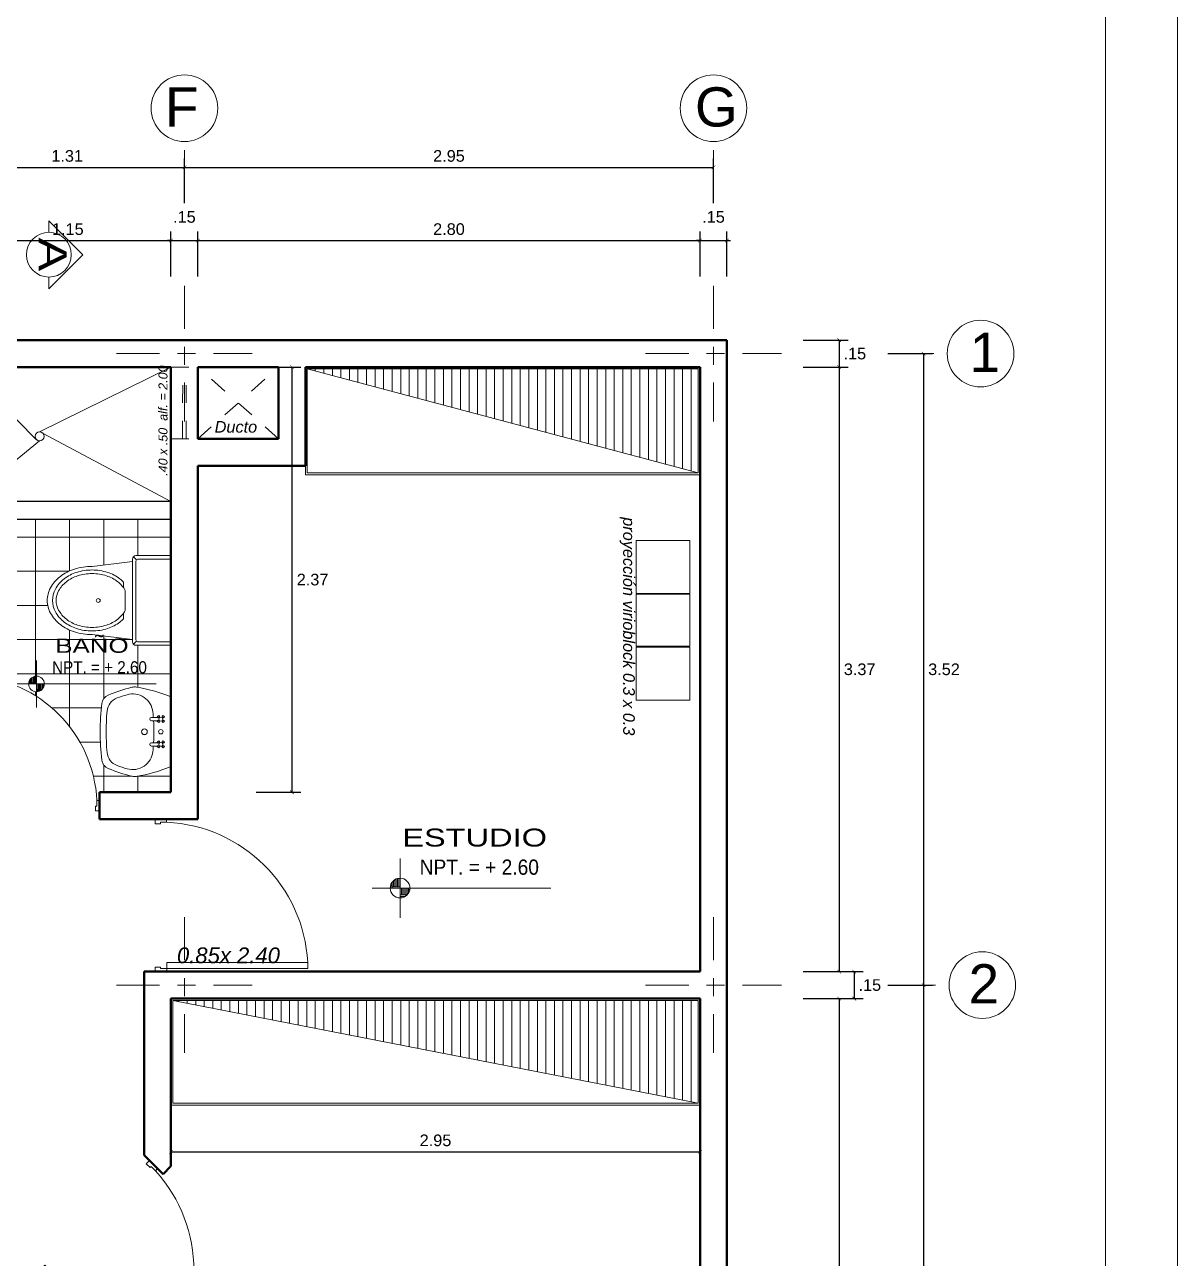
# Model space of a CAD drawing. Header units: millimetres. Extents: x 2033 to 2295, y 1536 to 1691.
# Drawn here: x 2266.44 to 2272.87, y 1578.45 to 1585.33 of the extents above; entities that cross this region are included whole.
import ezdxf

# ---------------------------------------------------------------- set-up
doc = ezdxf.new("R2010")
doc.units = ezdxf.units.MM
for name, pattern in [('ACAD_ISO02W100', [15, 12, -3]), ('ACAD_ISO10W100', [18, 12, -3, 0, -3]), ('HIDDEN2', [4.7625, 3.175, -1.5875])]:
    doc.linetypes.add(name, pattern=pattern)
doc.layers.get('Defpoints').update_dxf_attribs({"color": 164})
for name, color, linetype, lineweight in [('cotas', 251, 'Continuous', 15), ('cut wood', 26, 'Continuous', 20), ('Ejes', 65, 'ACAD_ISO10W100', 15), ('MUEBLES-PUERTAS', 21, 'Continuous', 9), ('muroalto', 12, 'Continuous', 50), ('MUROS BAJOS', 80, 'Continuous', 25), ('PROYECCIONES', 127, 'HIDDEN2', 5), ('PYV', 30, 'Continuous', 13), ('SANITARIO', 161, 'Continuous', 5), ('TEXTOS', 7, 'Continuous', 5), ('texturasde piso', 252, 'Continuous', 0), ('UNO', 254, 'Continuous', 9)]:
    doc.layers.add(name, color=color, linetype=linetype, lineweight=lineweight)
doc.styles.add('ARDELG', font='arial.ttf', dxfattribs={"width": 0.9, "height": 0.1})
doc.styles.add('ARIAL', font='arial.ttf', dxfattribs={"width": 1.3, "height": 0.1})
doc.styles.add('Micky-Arial', font='arial.ttf', dxfattribs={"width": 1.5, "height": 0.125})
doc.styles.get("Standard").update_dxf_attribs({"font": 'arial.ttf'})
doc.dimstyles.new('Aritek', dxfattribs={"dimtxt": 0.065, "dimasz": 0.02, "dimexe": 0.05, "dimexo": 0.15, "dimgap": 0.03, "dimtad": 2, "dimtih": 1, "dimtoh": 1, "dimzin": 4, "dimdsep": 46, "dimtxsty": 'Standard', "dimblk": 'ARCHTICK', "dimcen": 0.1, "dimclrt": 7, "dimadec": 0, "dimazin": 0, "dimtfac": 1, "dimtmove": 2, "dimatfit": 1, "dimldrblk": 'DOTSMALL', "dimfxl": 0.2, "dimfxlon": 1, "dimarcsym": 0})
pattern_1 = [(90, (150.3652, -1.15689), (-0.047625, 1e-17), [])]

# ---------------------------------------------------------------- blocks, each defined once
blk = doc.blocks.new('P')
at = {"linetype": 'Continuous'}
for p, q in [((0.06, 1), (0.02, 1)), ((0.02, 0.075), (0.02, 1)), ((0.06, 1), (0.06, 0.075)), ((0, 0), (0, 0.075)), ((0, 0.075), (0.02, 0.075)), ((0.03, 0), (0, 0)), ((0.06, 0.075), (0.02, 0.075)), ((0.02, 0.075), (0.02, 0.035)), ((0.02, 0.035), (0.03, 0.035)), ((0.03, 0.035), (0.03, 0)), ((0.97, 0.035), (0.97, 0)), ((0.98, 0.035), (0.97, 0.035)), ((0.97, 0), (1, 0)), ((0.98, 0.075), (0.98, 0.035)), ((1, 0.075), (0.98, 0.075)), ((1, 0), (1, 0.075))]:
    blk.add_line(p, q, dxfattribs=at)
blk.add_arc((0.0086, 0.0289), 0.9725, 2.71991, 86.96955, dxfattribs=at)
blk = doc.blocks.new('waterdwe')
at = {"layer": 'SANITARIO'}
for p, q in [((2478.0137, 1647.2625), (2478.0137, 1647.7625)), ((2478.0137, 1647.7625), (2478.2087, 1647.7625)), ((2478.0137, 1647.7425), (2478.1987, 1647.7425)), ((2478.2228, 1647.7566), (2478.2057, 1647.7396)), ((2478.2087, 1647.7325), (2478.2087, 1647.2925)), ((2478.2287, 1647.7425), (2478.2287, 1647.2825)), ((2478.2287, 1647.7306), (2478.4537, 1647.7025)), ((2478.2787, 1647.6153), (2478.2787, 1647.5843)), ((2478.2687, 1647.5687), (2478.2687, 1647.4563)), ((2478.2787, 1647.4407), (2478.2787, 1647.4097)), ((2478.2287, 1647.2944), (2478.4537, 1647.3225)), ((2478.1987, 1647.2825), (2478.0137, 1647.2825)), ((2478.2087, 1647.2625), (2478.0137, 1647.2625)), ((2478.2228, 1647.2684), (2478.2057, 1647.2854))]:
    blk.add_line(p, q, dxfattribs=at)
blk.add_circle((2478.4192, 1647.5125), 0.0107, dxfattribs=at)
for centre, radius, start, end in [((2478.1987, 1647.7325), 0.01, 360, 90), ((2478.2087, 1647.7425), 0.02, 360, 90), ((2478.4358, 1647.4545), 0.2252, 107.74852, 127.69424), ((2478.4537, 1647.3987), 0.2838, 90, 107.74852), ((2478.4537, 1647.3987), 0.2638, 90, 107.74852), ((2478.4537, 1647.3746), 0.3279, 72.52588, 90), ((2478.4537, 1647.3987), 0.2838, 72.25148, 90), ((2478.4537, 1647.3987), 0.2638, 72.25148, 90), ((2478.4715, 1647.4545), 0.2252, 52.30576, 72.25148), ((2478.475, 1647.4423), 0.257, 52.76517, 72.52588), ((2478.4084, 1647.49), 0.1604, 127.69424, 150.59746), ((2478.4084, 1647.49), 0.1804, 127.69424, 135.98708), ((2478.4358, 1647.4545), 0.2052, 107.74852, 127.69424), ((2478.4715, 1647.4545), 0.2052, 52.30576, 72.25148), ((2478.4989, 1647.49), 0.1604, 28.19314, 52.30576), ((2478.4989, 1647.49), 0.1804, 28.19314, 52.30576), ((2478.5076, 1647.4852), 0.203, 28.59117, 52.76517), ((2478.5577, 1647.5125), 0.146, 360, 28.59117), ((2478.541, 1647.5125), 0.1127, 360, 28.19314), ((2478.541, 1647.5125), 0.1327, 360, 28.19314), ((2478.4084, 1647.535), 0.1604, 209.40254, 232.30576), ((2478.4989, 1647.535), 0.1604, 307.69424, 331.80686), ((2478.4989, 1647.535), 0.1804, 307.69424, 331.80686), ((2478.541, 1647.5125), 0.1127, 331.80686, 360), ((2478.541, 1647.5125), 0.1327, 331.80686, 360), ((2478.5577, 1647.5125), 0.146, 331.40883, 360), ((2478.4084, 1647.535), 0.1804, 224.01292, 232.30576), ((2478.4358, 1647.5705), 0.2252, 232.30576, 252.25148), ((2478.4358, 1647.5705), 0.2052, 232.30576, 252.25148), ((2478.4715, 1647.5705), 0.2052, 287.74852, 307.69424), ((2478.4715, 1647.5705), 0.2252, 287.74852, 307.69424), ((2478.475, 1647.5827), 0.257, 287.47412, 307.23483), ((2478.5076, 1647.5398), 0.203, 307.23483, 331.40883), ((2478.4537, 1647.6263), 0.2838, 252.25148, 270), ((2478.4537, 1647.6263), 0.2638, 252.25148, 270), ((2478.4537, 1647.6263), 0.2638, 270, 287.74852), ((2478.4537, 1647.6263), 0.2838, 270, 287.74852), ((2478.4537, 1647.6504), 0.3279, 270, 287.47412), ((2478.1987, 1647.2925), 0.01, 270, 360), ((2478.2087, 1647.2825), 0.02, 270, 360)]:
    blk.add_arc(centre, radius, start, end, dxfattribs=at)
blk = doc.blocks.new('A$C493C44AB')
at = {"layer": 'SANITARIO'}
for p, q in [((0.17, 0.3198), (0.17, 0.2963)), ((0.1888, 0.2976), (0.1888, 0.3198)), ((0.3111, 0.3198), (0.3111, 0.2976)), ((0.3299, 0.2963), (0.3299, 0.3198))]:
    blk.add_line(p, q, dxfattribs=at)
for points in [[(0.4082, 0.0095, 0.268711), (0.4543, 0.0446, 0.03809), (0.4982, 0.177, 0.103744), (0.4991, 0.2022, 0.053168), (0.4461, 0.3892, 0.306147), (0.4382, 0.3945), (0.0617, 0.3945, 0.306147), (0.0539, 0.3892, 0.053168), (0.0008, 0.2022, 0.103744), (0.0018, 0.177, 0.03809), (0.0456, 0.0446, 0.268711), (0.0918, 0.0095, 0.062558)], [(0.174, 0.329), (0.1695, 0.3245, 0.056579), (0.1728, 0.3226), (0.1685, 0.3183, -0.141407), (0.1596, 0.3272), (0.1639, 0.3315, 0.056579), (0.1658, 0.3282), (0.1703, 0.3327, -0.274973), (0.1703, 0.3435), (0.1658, 0.348, 0.056579), (0.1639, 0.3447), (0.1596, 0.349, -0.141407), (0.1685, 0.3579), (0.1728, 0.3536, 0.056579), (0.1695, 0.3517), (0.174, 0.3472, -0.274973), (0.1848, 0.3472), (0.1894, 0.3517, 0.056579), (0.1861, 0.3536), (0.1904, 0.3579, -0.141407), (0.1992, 0.349), (0.1949, 0.3447, 0.056579), (0.193, 0.348), (0.1885, 0.3435, -0.274973), (0.1885, 0.3327), (0.193, 0.3282, 0.056579), (0.1949, 0.3315), (0.1992, 0.3272, -0.141407), (0.1904, 0.3183), (0.1861, 0.3226, 0.056579), (0.1894, 0.3245), (0.1848, 0.329, -0.274973)], [(0.3296, 0.3435), (0.3341, 0.348, -0.056579), (0.336, 0.3447), (0.3403, 0.349, 0.141407), (0.3314, 0.3579), (0.3271, 0.3536, -0.056579), (0.3304, 0.3517), (0.3259, 0.3472, 0.274973), (0.3151, 0.3472), (0.3106, 0.3517, -0.056579), (0.3139, 0.3536), (0.3096, 0.3579, 0.141407), (0.3007, 0.349), (0.305, 0.3447, -0.056579), (0.3069, 0.348), (0.3114, 0.3435, 0.274973), (0.3114, 0.3327), (0.3069, 0.3282, -0.056579), (0.305, 0.3315), (0.3007, 0.3272, 0.141407), (0.3096, 0.3183), (0.3139, 0.3226, -0.056579), (0.3106, 0.3245), (0.3151, 0.329, 0.274973), (0.3259, 0.329), (0.3304, 0.3245, -0.056579), (0.3271, 0.3226), (0.3314, 0.3183, 0.141407), (0.3403, 0.3272), (0.336, 0.3315, -0.056579), (0.3341, 0.3282), (0.3296, 0.3327, 0.274973)], [(0.3599, 0.2936, 0.007112), (0.3299, 0.2963), (0.3299, 0.2858, -1), (0.3111, 0.2858), (0.3111, 0.2976, 0.028913), (0.1888, 0.2976), (0.1888, 0.2858, -1), (0.17, 0.2858), (0.17, 0.2963, 0.007112), (0.1401, 0.2936, 0.468237), (0.0435, 0.1497, 0.016513), (0.0617, 0.0942, 0.289254), (0.1345, 0.0382, 0.0468), (0.3654, 0.0382, 0.289254), (0.4382, 0.0942, 0.016513), (0.4564, 0.1497, 0.468237)], [(0.2337, 0.2464, -1), (0.2662, 0.2464, -1)]]:
    blk.add_lwpolyline(points, format="xyb", close=True, dxfattribs=at)
blk.add_lwpolyline([(0.3111, 0.3333), (0.3111, 0.3324, 1)], format="xyb", dxfattribs=at)
for centre, radius in [((0.25, 0.3381), 0.0123), ((0.25, 0.2464), 0.0162)]:
    blk.add_circle(centre, radius, dxfattribs=at)
blk = doc.blocks.new('_ArchTick')
at = {"color": 0, "linetype": 'ByBlock', "const_width": 0.15}
blk.add_lwpolyline([(-0.5, -0.5), (0.5, 0.5)], dxfattribs=at)
blk = doc.blocks.new('*D431')
at = {"layer": 'cotas', "color": 0, "linetype": 'Continuous', "lineweight": -2, "transparency": 16777216}
for p, q in [((2266.104, 1583.9228), (2266.104, 1584.1728)), ((2266.104, 1584.1228), (2267.254, 1584.1228)), ((2267.254, 1583.9228), (2267.254, 1584.1728))]:
    blk.add_line(p, q, dxfattribs=at)
at = {"layer": 'Defpoints', "color": 0, "linetype": 'Continuous', "transparency": 16777216}
for p in [(2267.254, 1584.1228), (2266.104, 1583.4174), (2267.254, 1583.4174)]:
    blk.add_point(p, dxfattribs=at)
at = {"layer": 'cotas', "color": 0, "linetype": 'Continuous', "lineweight": -2, "transparency": 16777216, "xscale": 0.02, "yscale": 0.02, "zscale": 0.02, "rotation": 180}
blk.add_blockref('_ArchTick', (2266.104, 1584.1228), dxfattribs=at)
at = {"layer": 'cotas', "color": 0, "linetype": 'Continuous', "lineweight": -2, "transparency": 16777216, "xscale": 0.02, "yscale": 0.02, "zscale": 0.02}
blk.add_blockref('_ArchTick', (2267.254, 1584.1228), dxfattribs=at)
at = {"layer": 'cotas', "color": 7, "linetype": 'Continuous', "transparency": 16777216, "insert": (2266.679, 1584.186), "char_height": 0.065, "attachment_point": 5}
blk.add_mtext('1.15', dxfattribs=at)
blk = doc.blocks.new('_DotSmall')
at = {"color": 0, "linetype": 'ByBlock', "const_width": 0.5}
blk.add_lwpolyline([(-0.0625, 0, 1), (0.0625, 0, 1)], format="xyb", close=True, dxfattribs=at)
blk = doc.blocks.new('*D432')
at = {"layer": 'cotas', "color": 0, "linetype": 'Continuous', "lineweight": -2, "transparency": 16777216}
for p, q in [((2267.254, 1584.1228), (2267.234, 1584.1228)), ((2267.254, 1583.9228), (2267.254, 1584.1728)), ((2267.254, 1584.1228), (2267.404, 1584.1228)), ((2267.404, 1583.9228), (2267.404, 1584.1728)), ((2267.404, 1584.1228), (2267.424, 1584.1228))]:
    blk.add_line(p, q, dxfattribs=at)
at = {"layer": 'Defpoints', "color": 0, "linetype": 'Continuous', "transparency": 16777216}
for p in [(2267.404, 1584.1228), (2267.254, 1583.4174), (2267.404, 1583.4174)]:
    blk.add_point(p, dxfattribs=at)
at = {"layer": 'cotas', "color": 0, "linetype": 'Continuous', "lineweight": -2, "transparency": 16777216, "xscale": 0.02, "yscale": 0.02, "zscale": 0.02}
blk.add_blockref('_ArchTick', (2267.254, 1584.1228), dxfattribs=at)
at = {"layer": 'cotas', "color": 0, "linetype": 'Continuous', "lineweight": -2, "transparency": 16777216, "xscale": 0.02, "yscale": 0.02, "zscale": 0.02, "rotation": 180}
blk.add_blockref('_ArchTick', (2267.404, 1584.1228), dxfattribs=at)
at = {"layer": 'cotas', "color": 7, "linetype": 'Continuous', "transparency": 16777216, "insert": (2267.329, 1584.2542), "char_height": 0.065, "attachment_point": 5}
blk.add_mtext('.15', dxfattribs=at)
blk = doc.blocks.new('*D433')
at = {"layer": 'cotas', "color": 0, "linetype": 'Continuous', "lineweight": -2, "transparency": 16777216}
for p, q in [((2267.404, 1583.9228), (2267.404, 1584.1728)), ((2267.404, 1584.1228), (2270.204, 1584.1228)), ((2270.204, 1583.9228), (2270.204, 1584.1728))]:
    blk.add_line(p, q, dxfattribs=at)
at = {"layer": 'Defpoints', "color": 0, "linetype": 'Continuous', "transparency": 16777216}
for p in [(2270.204, 1584.1228), (2267.404, 1583.4174), (2270.204, 1583.4174)]:
    blk.add_point(p, dxfattribs=at)
at = {"layer": 'cotas', "color": 0, "linetype": 'Continuous', "lineweight": -2, "transparency": 16777216, "xscale": 0.02, "yscale": 0.02, "zscale": 0.02, "rotation": 180}
blk.add_blockref('_ArchTick', (2267.404, 1584.1228), dxfattribs=at)
at = {"layer": 'cotas', "color": 0, "linetype": 'Continuous', "lineweight": -2, "transparency": 16777216, "xscale": 0.02, "yscale": 0.02, "zscale": 0.02}
blk.add_blockref('_ArchTick', (2270.204, 1584.1228), dxfattribs=at)
at = {"layer": 'cotas', "color": 7, "linetype": 'Continuous', "transparency": 16777216, "insert": (2268.804, 1584.186), "char_height": 0.065, "attachment_point": 5}
blk.add_mtext('2.80', dxfattribs=at)
blk = doc.blocks.new('*D434')
at = {"layer": 'cotas', "color": 0, "linetype": 'Continuous', "lineweight": -2, "transparency": 16777216}
for p, q in [((2270.204, 1584.1228), (2270.184, 1584.1228)), ((2270.204, 1583.9228), (2270.204, 1584.1728)), ((2270.204, 1584.1228), (2270.354, 1584.1228)), ((2270.354, 1583.9228), (2270.354, 1584.1728)), ((2270.354, 1584.1228), (2270.374, 1584.1228))]:
    blk.add_line(p, q, dxfattribs=at)
at = {"layer": 'Defpoints', "color": 0, "linetype": 'Continuous', "transparency": 16777216}
for p in [(2270.354, 1584.1228), (2270.354, 1583.5674), (2270.204, 1583.4174)]:
    blk.add_point(p, dxfattribs=at)
at = {"layer": 'cotas', "color": 0, "linetype": 'Continuous', "lineweight": -2, "transparency": 16777216, "xscale": 0.02, "yscale": 0.02, "zscale": 0.02}
blk.add_blockref('_ArchTick', (2270.204, 1584.1228), dxfattribs=at)
at = {"layer": 'cotas', "color": 0, "linetype": 'Continuous', "lineweight": -2, "transparency": 16777216, "xscale": 0.02, "yscale": 0.02, "zscale": 0.02, "rotation": 180}
blk.add_blockref('_ArchTick', (2270.354, 1584.1228), dxfattribs=at)
at = {"layer": 'cotas', "color": 7, "linetype": 'Continuous', "transparency": 16777216, "insert": (2270.279, 1584.2542), "char_height": 0.065, "attachment_point": 5}
blk.add_mtext('.15', dxfattribs=at)
blk = doc.blocks.new('*D435')
at = {"layer": 'cotas', "color": 0, "linetype": 'Continuous', "lineweight": -2, "transparency": 16777216}
for p, q in [((2270.7796, 1583.5674), (2271.0296, 1583.5674)), ((2270.9796, 1583.5674), (2270.9796, 1583.4174)), ((2270.7796, 1583.4174), (2271.0296, 1583.4174))]:
    blk.add_line(p, q, dxfattribs=at)
at = {"layer": 'Defpoints', "color": 0, "linetype": 'Continuous', "transparency": 16777216}
for p in [(2270.2702, 1583.5674), (2270.1202, 1583.4174), (2270.9796, 1583.4174)]:
    blk.add_point(p, dxfattribs=at)
at = {"layer": 'cotas', "color": 0, "linetype": 'Continuous', "lineweight": -2, "transparency": 16777216, "xscale": 0.02, "yscale": 0.02, "zscale": 0.02}
for p, rotation in [((2270.9796, 1583.5674), 90), ((2270.9796, 1583.4174), 270)]:
    blk.add_blockref('_ArchTick', p, dxfattribs=dict(at, rotation=rotation))
at = {"layer": 'cotas', "color": 7, "linetype": 'Continuous', "transparency": 16777216, "insert": (2271.0668, 1583.4924), "char_height": 0.065, "attachment_point": 5}
blk.add_mtext('.15', dxfattribs=at)
blk = doc.blocks.new('*D436')
at = {"layer": 'cotas', "color": 0, "linetype": 'Continuous', "lineweight": -2, "transparency": 16777216}
for p, q in [((2270.7796, 1583.4174), (2271.0296, 1583.4174)), ((2270.9796, 1583.4174), (2270.9796, 1580.0474)), ((2270.7796, 1580.0474), (2271.0296, 1580.0474))]:
    blk.add_line(p, q, dxfattribs=at)
at = {"layer": 'Defpoints', "color": 0, "linetype": 'Continuous', "transparency": 16777216}
for p in [(2270.1202, 1583.4174), (2270.1202, 1580.0474), (2270.9796, 1580.0474)]:
    blk.add_point(p, dxfattribs=at)
at = {"layer": 'cotas', "color": 0, "linetype": 'Continuous', "lineweight": -2, "transparency": 16777216, "xscale": 0.02, "yscale": 0.02, "zscale": 0.02}
for p, rotation in [((2270.9796, 1583.4174), 90), ((2270.9796, 1580.0474), 270)]:
    blk.add_blockref('_ArchTick', p, dxfattribs=dict(at, rotation=rotation))
at = {"layer": 'cotas', "color": 7, "linetype": 'Continuous', "transparency": 16777216, "insert": (2271.094, 1581.7324), "char_height": 0.065, "attachment_point": 5}
blk.add_mtext('3.37', dxfattribs=at)
blk = doc.blocks.new('*D437')
at = {"layer": 'cotas', "color": 0, "linetype": 'Continuous', "lineweight": -2, "transparency": 16777216}
for p, q in [((2270.8634, 1580.0474), (2271.1134, 1580.0474)), ((2271.0634, 1580.0474), (2271.0634, 1579.8974)), ((2270.8634, 1579.8974), (2271.1134, 1579.8974))]:
    blk.add_line(p, q, dxfattribs=at)
at = {"layer": 'Defpoints', "color": 0, "linetype": 'Continuous', "transparency": 16777216}
for p in [(2270.204, 1580.0474), (2270.204, 1579.8974), (2271.0634, 1579.8974)]:
    blk.add_point(p, dxfattribs=at)
at = {"layer": 'cotas', "color": 0, "linetype": 'Continuous', "lineweight": -2, "transparency": 16777216, "xscale": 0.02, "yscale": 0.02, "zscale": 0.02}
for p, rotation in [((2271.0634, 1580.0474), 90), ((2271.0634, 1579.8974), 270)]:
    blk.add_blockref('_ArchTick', p, dxfattribs=dict(at, rotation=rotation))
at = {"layer": 'cotas', "color": 7, "linetype": 'Continuous', "transparency": 16777216, "insert": (2271.1505, 1579.9724), "char_height": 0.065, "attachment_point": 5}
blk.add_mtext('.15', dxfattribs=at)
blk = doc.blocks.new('*D438')
at = {"layer": 'cotas', "color": 0, "linetype": 'Continuous', "lineweight": -2, "transparency": 16777216}
for p, q in [((2270.7796, 1579.8974), (2271.0296, 1579.8974)), ((2270.9796, 1579.8974), (2270.9796, 1576.3674)), ((2270.7796, 1576.3674), (2271.0296, 1576.3674))]:
    blk.add_line(p, q, dxfattribs=at)
at = {"layer": 'Defpoints', "color": 0, "linetype": 'Continuous', "transparency": 16777216}
for p in [(2270.1202, 1579.8974), (2270.1202, 1576.3674), (2270.9796, 1576.3674)]:
    blk.add_point(p, dxfattribs=at)
at = {"layer": 'cotas', "color": 0, "linetype": 'Continuous', "lineweight": -2, "transparency": 16777216, "xscale": 0.02, "yscale": 0.02, "zscale": 0.02}
for p, rotation in [((2270.9796, 1579.8974), 90), ((2270.9796, 1576.3674), 270)]:
    blk.add_blockref('_ArchTick', p, dxfattribs=dict(at, rotation=rotation))
at = {"layer": 'cotas', "color": 7, "linetype": 'Continuous', "transparency": 16777216, "insert": (2271.094, 1578.1324), "char_height": 0.065, "attachment_point": 5}
blk.add_mtext('3.53', dxfattribs=at)
blk = doc.blocks.new('*D456')
at = {"layer": 'cotas', "color": 0, "linetype": 'Continuous', "lineweight": -2, "transparency": 16777216}
for p, q in [((2267.254, 1579.0434), (2267.254, 1579.0934)), ((2270.204, 1579.1537), (2270.204, 1578.9934)), ((2267.254, 1579.0434), (2270.204, 1579.0434))]:
    blk.add_line(p, q, dxfattribs=at)
at = {"layer": 'Defpoints', "color": 0, "linetype": 'Continuous', "transparency": 16777216}
for p in [(2270.204, 1579.3037), (2270.204, 1579.0434), (2267.254, 1578.9628)]:
    blk.add_point(p, dxfattribs=at)
at = {"layer": 'cotas', "color": 0, "linetype": 'Continuous', "lineweight": -2, "transparency": 16777216, "xscale": 0.02, "yscale": 0.02, "zscale": 0.02, "rotation": 180}
blk.add_blockref('_ArchTick', (2267.254, 1579.0434), dxfattribs=at)
at = {"layer": 'cotas', "color": 0, "linetype": 'Continuous', "lineweight": -2, "transparency": 16777216, "xscale": 0.02, "yscale": 0.02, "zscale": 0.02}
blk.add_blockref('_ArchTick', (2270.204, 1579.0434), dxfattribs=at)
at = {"layer": 'cotas', "color": 7, "linetype": 'Continuous', "transparency": 16777216, "insert": (2268.729, 1579.1066), "char_height": 0.065, "attachment_point": 5}
blk.add_mtext('2.95', dxfattribs=at)
blk = doc.blocks.new('*D459')
at = {"layer": 'cotas', "color": 0, "linetype": 'Continuous', "lineweight": -2, "transparency": 16777216}
for p, q in [((2267.7286, 1583.4174), (2267.9786, 1583.4174)), ((2267.9286, 1583.4174), (2267.9286, 1581.0474)), ((2267.7286, 1581.0474), (2267.9786, 1581.0474))]:
    blk.add_line(p, q, dxfattribs=at)
at = {"layer": 'Defpoints', "color": 0, "linetype": 'Continuous', "transparency": 16777216}
for p in [(2267.404, 1583.4174), (2267.254, 1581.0474), (2267.9286, 1581.0474)]:
    blk.add_point(p, dxfattribs=at)
at = {"layer": 'cotas', "color": 0, "linetype": 'Continuous', "lineweight": -2, "transparency": 16777216, "xscale": 0.02, "yscale": 0.02, "zscale": 0.02}
for p, rotation in [((2267.9286, 1583.4174), 90), ((2267.9286, 1581.0474), 270)]:
    blk.add_blockref('_ArchTick', p, dxfattribs=dict(at, rotation=rotation))
at = {"layer": 'cotas', "color": 7, "linetype": 'Continuous', "transparency": 16777216, "insert": (2268.0436, 1582.2324), "char_height": 0.065, "attachment_point": 5}
blk.add_mtext('2.37', dxfattribs=at)
blk = doc.blocks.new('*D468')
at = {"layer": 'cotas', "color": 0, "linetype": 'Continuous', "lineweight": -2, "transparency": 16777216}
for p, q in [((2266.0213, 1584.3308), (2266.0213, 1584.5808)), ((2266.0213, 1584.5308), (2267.329, 1584.5308)), ((2267.329, 1584.3308), (2267.329, 1584.5808))]:
    blk.add_line(p, q, dxfattribs=at)
at = {"layer": 'Defpoints', "color": 0, "linetype": 'Continuous', "transparency": 16777216}
for p in [(2267.329, 1584.5308), (2266.0213, 1583.8707), (2267.329, 1583.8707)]:
    blk.add_point(p, dxfattribs=at)
at = {"layer": 'cotas', "color": 0, "linetype": 'Continuous', "lineweight": -2, "transparency": 16777216, "xscale": 0.02, "yscale": 0.02, "zscale": 0.02, "rotation": 180}
blk.add_blockref('_ArchTick', (2266.0213, 1584.5308), dxfattribs=at)
at = {"layer": 'cotas', "color": 0, "linetype": 'Continuous', "lineweight": -2, "transparency": 16777216, "xscale": 0.02, "yscale": 0.02, "zscale": 0.02}
blk.add_blockref('_ArchTick', (2267.329, 1584.5308), dxfattribs=at)
at = {"layer": 'cotas', "color": 7, "linetype": 'Continuous', "transparency": 16777216, "insert": (2266.6752, 1584.594), "char_height": 0.065, "attachment_point": 5}
blk.add_mtext('1.31', dxfattribs=at)
blk = doc.blocks.new('*D469')
at = {"layer": 'cotas', "color": 0, "linetype": 'Continuous', "lineweight": -2, "transparency": 16777216}
for p, q in [((2267.329, 1584.3308), (2267.329, 1584.5808)), ((2267.329, 1584.5308), (2270.279, 1584.5308)), ((2270.279, 1584.3308), (2270.279, 1584.5808))]:
    blk.add_line(p, q, dxfattribs=at)
at = {"layer": 'Defpoints', "color": 0, "linetype": 'Continuous', "transparency": 16777216}
for p in [(2270.279, 1584.5308), (2267.329, 1583.8707), (2270.279, 1583.8707)]:
    blk.add_point(p, dxfattribs=at)
at = {"layer": 'cotas', "color": 0, "linetype": 'Continuous', "lineweight": -2, "transparency": 16777216, "xscale": 0.02, "yscale": 0.02, "zscale": 0.02, "rotation": 180}
blk.add_blockref('_ArchTick', (2267.329, 1584.5308), dxfattribs=at)
at = {"layer": 'cotas', "color": 0, "linetype": 'Continuous', "lineweight": -2, "transparency": 16777216, "xscale": 0.02, "yscale": 0.02, "zscale": 0.02}
blk.add_blockref('_ArchTick', (2270.279, 1584.5308), dxfattribs=at)
at = {"layer": 'cotas', "color": 7, "linetype": 'Continuous', "transparency": 16777216, "insert": (2268.804, 1584.594), "char_height": 0.065, "attachment_point": 5}
blk.add_mtext('2.95', dxfattribs=at)
blk = doc.blocks.new('*D470')
at = {"layer": 'cotas', "color": 0, "linetype": 'Continuous', "lineweight": -2, "transparency": 16777216}
for p, q in [((2271.2501, 1583.4924), (2271.5001, 1583.4924)), ((2271.4501, 1583.4924), (2271.4501, 1579.9724)), ((2271.2501, 1579.9724), (2271.5001, 1579.9724))]:
    blk.add_line(p, q, dxfattribs=at)
at = {"layer": 'Defpoints', "color": 0, "linetype": 'Continuous', "transparency": 16777216}
for p in [(2270.6573, 1583.4924), (2270.6573, 1579.9724), (2271.4501, 1579.9724)]:
    blk.add_point(p, dxfattribs=at)
at = {"layer": 'cotas', "color": 0, "linetype": 'Continuous', "lineweight": -2, "transparency": 16777216, "xscale": 0.02, "yscale": 0.02, "zscale": 0.02}
for p, rotation in [((2271.4501, 1583.4924), 90), ((2271.4501, 1579.9724), 270)]:
    blk.add_blockref('_ArchTick', p, dxfattribs=dict(at, rotation=rotation))
at = {"layer": 'cotas', "color": 7, "linetype": 'Continuous', "transparency": 16777216, "insert": (2271.5642, 1581.7324), "char_height": 0.065, "attachment_point": 5}
blk.add_mtext('3.52', dxfattribs=at)
blk = doc.blocks.new('*D471')
at = {"layer": 'cotas', "color": 0, "linetype": 'Continuous', "lineweight": -2, "transparency": 16777216}
for p, q in [((2271.2501, 1579.9724), (2271.5001, 1579.9724)), ((2271.4501, 1579.9724), (2271.4501, 1576.2924)), ((2271.2501, 1576.2924), (2271.5001, 1576.2924))]:
    blk.add_line(p, q, dxfattribs=at)
at = {"layer": 'Defpoints', "color": 0, "linetype": 'Continuous', "transparency": 16777216}
for p in [(2270.6573, 1579.9724), (2270.6573, 1576.2924), (2271.4501, 1576.2924)]:
    blk.add_point(p, dxfattribs=at)
at = {"layer": 'cotas', "color": 0, "linetype": 'Continuous', "lineweight": -2, "transparency": 16777216, "xscale": 0.02, "yscale": 0.02, "zscale": 0.02}
for p, rotation in [((2271.4501, 1579.9724), 90), ((2271.4501, 1576.2924), 270)]:
    blk.add_blockref('_ArchTick', p, dxfattribs=dict(at, rotation=rotation))
at = {"layer": 'cotas', "color": 7, "linetype": 'Continuous', "transparency": 16777216, "insert": (2271.5646, 1578.1324), "char_height": 0.065, "attachment_point": 5}
blk.add_mtext('3.68', dxfattribs=at)
blk = doc.blocks.new('Corte')
at = {"layer": 'TEXTOS', "color": 14, "ltscale": 0.0035}
for p, q in [((0.1476, 0.1688), (0.3377, -0.0212)), ((0.1476, 0.1038), (0.1476, 0.1688)), ((0.337, -0.0206), (0.1476, -0.21)), ((0.1476, -0.21), (0.1476, -0.1462))]:
    blk.add_line(p, q, dxfattribs=at)
blk.add_circle((0.1476, -0.0212), 0.125, dxfattribs=at)

msp = doc.modelspace()

# ---------------------------------------------------------------- hatches: boundary and pattern name
at = {"layer": 'MUEBLES-PUERTAS', "linetype": 'Continuous'}
h = msp.add_hatch(dxfattribs=at)
h.set_pattern_fill('LINE', color=256, scale=0.015, angle=450)
h.set_pattern_definition(pattern_1)
h.paths.add_polyline_path([(2268.014, 1583.4074), (2270.194, 1582.8274), (2270.194, 1583.4074)])
h = msp.add_hatch(dxfattribs=at)
h.set_pattern_fill('LINE', color=256, scale=0.015, angle=450)
h.set_pattern_definition(pattern_1)
h.paths.add_polyline_path([(2267.264, 1579.8874), (2270.194, 1579.3137), (2270.194, 1579.8874)])
at = {"layer": 'texturasde piso', "linetype": 'ACAD_ISO02W100'}
h = msp.add_hatch(dxfattribs=at)
h.set_pattern_fill('NET', color=256, scale=0.06, angle=360)
h.set_pattern_definition([(360, (146.6139, -1.15689), (5e-17, 0.1905), []), (90, (146.6139, -1.15689), (-0.1905, 6e-17), [])])
h.paths.add_polyline_path([(2267.254, 1582.5674), (2266.104, 1582.5674), (2266.104, 1581.7274), (2266.104, 1581.0006), (2266.119, 1581.0006), (2266.119, 1581.6961), (2266.1491, 1581.6961, -0.129618), (2266.5041, 1581.5821), (2266.5041, 1581.6074, -0.414214), (2266.4604, 1581.6511, -1), (2266.5478, 1581.6511, -0.414214), (2266.5041, 1581.6074), (2266.5041, 1581.5821, -0.243349), (2266.8408, 1581.0006), (2266.8558, 1581.0006), (2266.8558, 1581.0474), (2267.254, 1581.0474), (2267.254, 1581.1963, -0.306147), (2267.2487, 1581.1884, -0.053168), (2267.0616, 1581.1354, -0.103744), (2267.0365, 1581.1363, -0.03809), (2266.9041, 1581.1802, -0.268711), (2266.869, 1581.2263, -0.062558), (2266.869, 1581.5427, -0.268711), (2266.9041, 1581.5889, -0.03809), (2267.0365, 1581.6327, -0.103744), (2267.0616, 1581.6336, -0.053168), (2267.2487, 1581.5806, -0.306147), (2267.254, 1581.5728), (2267.254, 1581.8664), (2267.059, 1581.8664, -0.414214), (2267.039, 1581.8864), (2267.039, 1581.8983), (2266.814, 1581.9264, -0.076393), (2266.7156, 1581.9415, -0.086437), (2266.6372, 1581.9821, -0.105872), (2266.5818, 1582.0465, -0.125404), (2266.564, 1582.1164, -0.125404), (2266.5818, 1582.1863, -0.105872), (2266.6372, 1582.2508, -0.086437), (2266.7156, 1582.2913, -0.076393), (2266.814, 1582.3064), (2267.039, 1582.3345), (2267.039, 1582.3464, -0.414214), (2267.059, 1582.3664), (2267.254, 1582.3664)])
h.paths.add_polyline_path([(2266.5677, 1581.673), (2267.1304, 1581.673), (2267.1304, 1581.8123), (2266.5677, 1581.8123)], flags=24)
h.paths.add_polyline_path([(2266.5785, 1581.7638), (2267.0274, 1581.7638), (2267.0274, 1581.9276), (2266.5785, 1581.9276)], flags=24)
at = {"layer": 'UNO', "ltscale": 0.005}
h = msp.add_hatch(dxfattribs=at)
h.set_pattern_fill('AR-PARQ1', color=21, scale=0.000119244, angle=360, style=0)
h.set_pattern_definition([(90, (2116.615684, 1406.652742), (-0.036345611, 0.036345611), [0.036345611, -0.036345611]), (90, (2116.62174, 1406.652742), (-0.036345611, 0.036345611), [0.036345611, -0.036345611]), (90, (2116.6278, 1406.652742), (-0.036345611, 0.036345611), [0.036345611, -0.036345611]), (90, (2116.633857, 1406.652742), (-0.036345611, 0.036345611), [0.036345611, -0.036345611]), (90, (2116.639915, 1406.652742), (-0.036345611, 0.036345611), [0.036345611, -0.036345611]), (90, (2116.645972, 1406.652742), (-0.036345611, 0.036345611), [0.036345611, -0.036345611]), (90, (2116.65203, 1406.652742), (-0.036345611, 0.036345611), [0.036345611, -0.036345611]), (360, (2116.615684, 1406.689087), (0.036345611, -0.036345611), [0.036345611, -0.036345611]), (360, (2116.615684, 1406.695145), (0.036345611, -0.036345611), [0.036345611, -0.036345611]), (360, (2116.615684, 1406.701203), (0.036345611, -0.036345611), [0.036345611, -0.036345611]), (360, (2116.615684, 1406.70726), (0.036345611, -0.036345611), [0.036345611, -0.036345611]), (360, (2116.615684, 1406.713318), (0.036345611, -0.036345611), [0.036345611, -0.036345611]), (360, (2116.615684, 1406.719375), (0.036345611, -0.036345611), [0.036345611, -0.036345611]), (360, (2116.615684, 1406.725433), (0.036345611, -0.036345611), [0.036345611, -0.036345611])])
h.paths.add_polyline_path([(2266.5041, 1581.6511), (2266.5041, 1581.6948, 0.414214), (2266.4604, 1581.6511)])
h.paths.add_polyline_path([(2266.5041, 1581.6511), (2266.5041, 1581.6074, 0.414214), (2266.5478, 1581.6511)])
h = msp.add_hatch(dxfattribs=at)
h.set_pattern_fill('AR-PARQ1', color=21, scale=0.00015, angle=360, style=0)
h.set_pattern_definition([(90, (2079.98294, 1360.37862), (-0.04572, 0.04572), [0.04572, -0.04572]), (90, (2079.99056, 1360.37862), (-0.04572, 0.04572), [0.04572, -0.04572]), (90, (2079.99818, 1360.37862), (-0.04572, 0.04572), [0.04572, -0.04572]), (90, (2080.0058, 1360.37862), (-0.04572, 0.04572), [0.04572, -0.04572]), (90, (2080.01342, 1360.37862), (-0.04572, 0.04572), [0.04572, -0.04572]), (90, (2080.02104, 1360.37862), (-0.04572, 0.04572), [0.04572, -0.04572]), (90, (2080.02866, 1360.37862), (-0.04572, 0.04572), [0.04572, -0.04572]), (360, (2079.98294, 1360.42434), (0.04572, -0.04572), [0.04572, -0.04572]), (360, (2079.98294, 1360.43196), (0.04572, -0.04572), [0.04572, -0.04572]), (360, (2079.98294, 1360.43958), (0.04572, -0.04572), [0.04572, -0.04572]), (360, (2079.98294, 1360.4472), (0.04572, -0.04572), [0.04572, -0.04572]), (360, (2079.98294, 1360.45482), (0.04572, -0.04572), [0.04572, -0.04572]), (360, (2079.98294, 1360.46244), (0.04572, -0.04572), [0.04572, -0.04572]), (360, (2079.98294, 1360.47006), (0.04572, -0.04572), [0.04572, -0.04572])])
h.paths.add_polyline_path([(2268.5311, 1580.5132), (2268.5311, 1580.5682, 0.414214), (2268.4761, 1580.5132)])
h.paths.add_polyline_path([(2268.5311, 1580.5132), (2268.5311, 1580.4582, 0.414214), (2268.5861, 1580.5132)])

# ---------------------------------------------------------------- linework, layer by layer
at = {"layer": 'cut wood', "linetype": 'Continuous'}
for points in [[(2272.8651, 1598.4546), (2272.8651, 1570.4546), (2252.8651, 1570.4546), (2252.8651, 1598.4546)], [(2272.4651, 1598.0546), (2272.4651, 1570.8546), (2253.2651, 1570.8546), (2253.2651, 1598.0546)]]:
    msp.add_lwpolyline(points, close=True, dxfattribs=at)
at = {"layer": 'Ejes', "ltscale": 0.02}
for p, q in [((2267.329, 1584.387), (2267.329, 1584.6747)), ((2270.279, 1584.387), (2270.279, 1584.6747)), ((2271.2665, 1583.4924), (2271.5822, 1583.4924)), ((2271.2765, 1579.9724), (2271.5922, 1579.9724))]:
    msp.add_line(p, q, dxfattribs=at)
at = {"layer": 'Ejes', "color": 32, "linetype": 'Continuous'}
for centre in [(2267.329, 1584.8604), (2270.279, 1584.8604), (2271.7679, 1583.4924), (2271.7779, 1579.9724)]:
    msp.add_circle(centre, 0.1857, dxfattribs=at)
at = {"layer": 'MUEBLES-PUERTAS', "linetype": 'Continuous'}
for p, q in [((2268.014, 1583.4074), (2270.194, 1582.8274)), ((2267.264, 1579.8874), (2270.194, 1579.3137))]:
    msp.add_line(p, q, dxfattribs=at)
for points in [[(2268.004, 1583.4174), (2270.204, 1583.4174), (2270.204, 1582.8174), (2268.004, 1582.8174)], [(2268.014, 1583.4074), (2270.194, 1583.4074), (2270.194, 1582.8274), (2268.014, 1582.8274)], [(2270.204, 1579.8974), (2267.254, 1579.8974), (2267.254, 1579.3037), (2270.204, 1579.3037)], [(2270.194, 1579.8874), (2267.264, 1579.8874), (2267.264, 1579.3137), (2270.194, 1579.3137)]]:
    msp.add_lwpolyline(points, close=True, dxfattribs=at)
at = {"layer": 'muroalto'}
for p, q in [((2262.729, 1583.5674), (2270.354, 1583.5674)), ((2270.354, 1583.5674), (2270.354, 1576.2174)), ((2266.104, 1583.4174), (2267.254, 1583.4174)), ((2267.254, 1581.0474), (2267.254, 1583.4174)), ((2267.404, 1583.4174), (2267.854, 1583.4174)), ((2267.404, 1583.0174), (2267.404, 1583.4174)), ((2267.854, 1583.0174), (2267.854, 1583.4174)), ((2268.004, 1583.4174), (2270.204, 1583.4174)), ((2268.004, 1582.8674), (2268.004, 1583.4174)), ((2270.204, 1583.4174), (2270.204, 1580.0474)), ((2267.404, 1583.0174), (2267.854, 1583.0174)), ((2267.404, 1580.8974), (2267.404, 1582.8674)), ((2267.404, 1582.8674), (2268.004, 1582.8674)), ((2266.8558, 1581.0474), (2267.254, 1581.0474)), ((2266.8558, 1580.8974), (2266.8558, 1581.0474)), ((2266.8558, 1580.8974), (2267.404, 1580.8974)), ((2267.104, 1580.0474), (2270.204, 1580.0474)), ((2267.104, 1579.8974), (2267.104, 1580.0474)), ((2267.104, 1579.0249), (2267.104, 1579.8974)), ((2267.254, 1579.8974), (2270.204, 1579.8974)), ((2267.254, 1578.9628), (2267.254, 1579.8974)), ((2270.204, 1579.8974), (2270.204, 1576.3674)), ((2267.2096, 1578.9184), (2267.254, 1578.9628))]:
    msp.add_line(p, q, dxfattribs=at)
at = {"layer": 'muroalto', "linetype": 'Continuous'}
msp.add_line((2267.104, 1579.0249), (2267.2096, 1578.9184), dxfattribs=at)
at = {"layer": 'MUROS BAJOS', "linetype": 'Continuous', "ltscale": 0.07}
for p, q in [((2267.254, 1582.6674), (2266.104, 1582.6674)), ((2267.254, 1582.5674), (2266.104, 1582.5674))]:
    msp.add_line(p, q, dxfattribs=at)
at = {"layer": 'PROYECCIONES', "linetype": 'ACAD_ISO02W100', "ltscale": 0.007}
for p, q in [((2267.254, 1583.4174), (2267.404, 1583.4174)), ((2267.3191, 1583.0174), (2267.3193, 1583.4174)), ((2267.3391, 1583.0174), (2267.3393, 1583.4174)), ((2267.854, 1583.0174), (2267.404, 1583.4174)), ((2267.404, 1583.0174), (2267.854, 1583.4174)), ((2267.254, 1583.0174), (2267.404, 1583.0174))]:
    msp.add_line(p, q, dxfattribs=at)
at = {"layer": 'PYV', "ltscale": 0.15}
for p, q in [((2266.5044, 1583.0127), (2266.104, 1583.4174)), ((2266.5213, 1583.056), (2267.254, 1583.4174)), ((2266.5381, 1583.0495), (2267.254, 1582.6674)), ((2266.5213, 1583.006), (2266.104, 1582.6674))]:
    msp.add_line(p, q, dxfattribs=at)
msp.add_circle((2266.5213, 1583.031), 0.025, dxfattribs=at)
at = {"layer": 'texturasde piso', "ltscale": 0.015}
for points in [[(2269.8476, 1582.156), (2270.1476, 1582.156), (2270.1476, 1582.451), (2269.8476, 1582.451)], [(2269.8476, 1581.861), (2270.1476, 1581.861), (2270.1476, 1582.151), (2269.8476, 1582.151)], [(2269.8476, 1581.561), (2270.1476, 1581.561), (2270.1476, 1581.856), (2269.8476, 1581.856)]]:
    msp.add_lwpolyline(points, close=True, dxfattribs=at)
at = {"layer": 'UNO', "linetype": 'ACAD_ISO10W100', "ltscale": 0.02}
for p, q in [((2267.329, 1583.8707), (2267.329, 1583.1141)), ((2270.279, 1583.8707), (2270.279, 1583.1141)), ((2266.9507, 1583.4924), (2267.7073, 1583.4924)), ((2269.9007, 1583.4924), (2270.6573, 1583.4924)), ((2267.329, 1580.3507), (2267.329, 1579.5941)), ((2270.279, 1580.3507), (2270.279, 1579.5941)), ((2266.9507, 1579.9724), (2267.7073, 1579.9724)), ((2269.9007, 1579.9724), (2270.6573, 1579.9724))]:
    msp.add_line(p, q, dxfattribs=at)
at = {"layer": 'UNO', "ltscale": 0.005}
for p, q in [((2266.5041, 1581.7825), (2266.5041, 1581.6511)), ((2267.172, 1581.6511), (2266.3802, 1581.6511)), ((2266.5041, 1581.5197), (2266.5041, 1581.6511)), ((2268.5311, 1580.6785), (2268.5311, 1580.5132)), ((2269.3713, 1580.5132), (2268.3753, 1580.5132)), ((2268.5311, 1580.3479), (2268.5311, 1580.5132))]:
    msp.add_line(p, q, dxfattribs=at)
for centre, radius in [((2266.5041, 1581.6511), 0.0437), ((2268.5311, 1580.5132), 0.055)]:
    msp.add_circle(centre, radius, dxfattribs=at)

# ---------------------------------------------------------------- block references
at = {"xscale": -1, "rotation": 270}
msp.add_blockref('A$C493C44AB', (2266.8595, 1581.1346), dxfattribs=at)
at = {"layer": 'cotas', "xscale": -1, "rotation": 180}
msp.add_blockref('Corte', (2266.4258, 1584.0227), dxfattribs=at)
at = {"layer": 'PYV', "ltscale": 0.15, "xscale": 0.7518351310332037, "yscale": 0.7518351310332037, "zscale": 0.7518351310332037}
msp.add_blockref('P', (2266.104, 1580.9442), dxfattribs=at)
at = {"layer": 'PYV', "ltscale": 0.15}
for p, xscale, yscale, zscale, rotation in [((2267.1665, 1580.0474), -0.8498895375174348, 0.8498895375174289, 0.8498895375172726, 270.0304176061679), ((2266.533, 1578.3936), -0.8498895375174349, 0.8498895375174349, 0.8498895375174348, 224.9695869635217)]:
    msp.add_blockref('P', p, dxfattribs=dict(at, xscale=xscale, yscale=yscale, zscale=zscale, rotation=rotation))
at = {"layer": 'SANITARIO', "rotation": 179.9999999999999}
msp.add_blockref('waterdwe', (4745.2677, 3229.6289), dxfattribs=at)

# ---------------------------------------------------------------- texts
at = {"attachment_point": 8}
for s, insert, char_height, width, rotation in [('{\\fArial|b0|i1|c0|p34;.40 x .50  alf. = 2.00}', (2267.2353, 1583.1188), 0.05, 1.667112, 90), ('{\\fArial|b0|i1|c0|p34;proyección virioblock 0.3 x 0.3}', (2269.7556, 1581.9722), 0.065, 2.425031, 270), ('{\\fArial|b0|i1|c0|p34;0.85x 2.40}', (2267.5744, 1580.0931), 0.088, 0.74437, 359.96601)]:
    msp.add_mtext(s, dxfattribs=dict(at, insert=insert, char_height=char_height, width=width, rotation=rotation))
at = {"insert": (2267.6161, 1583.0509), "char_height": 0.065, "width": 2.425031, "attachment_point": 8}
msp.add_mtext('{\\fArial|b0|i1|c0|p34;Ducto}', dxfattribs=at)
at = {"layer": 'Ejes', "color": 7, "linetype": 'Continuous', "style": 'Micky-Arial'}
for s, p in [('F', (2267.2205, 1584.7581)), ('G', (2270.1757, 1584.7581)), ('1', (2271.7071, 1583.3902)), ('2', (2271.7014, 1579.8702))]:
    msp.add_text(s, height=0.2187, dxfattribs=at).set_placement(p)
at = {"layer": 'TEXTOS', "ltscale": 0.005, "insert": (2266.6722, 1584.1394), "char_height": 0.155, "width": 1.686, "attachment_point": 1, "rotation": 270, "style": 'ARIAL'}
msp.add_mtext('A', dxfattribs=at)
at = {"layer": 'TEXTOS', "ltscale": 0.005}
for s, insert, char_height, width, attachment_point, style in [('BAÑO', (2266.609, 1581.9041), 0.0795, 1.340304, 1, 'ARIAL'), ('NPT. = + 2.60', (2266.591, 1581.7778), 0.067572, 0.794961, 1, 'ARDELG'), ('ESTUDIO', (2269.3506, 1580.8448), 0.1, 1.336823, 3, 'ARIAL'), ('NPT. = + 2.60', (2268.6405, 1580.6725), 0.085, 1, 1, 'ARDELG')]:
    msp.add_mtext(s, dxfattribs=dict(at, insert=insert, char_height=char_height, width=width, attachment_point=attachment_point, style=style))

# ---------------------------------------------------------------- dimensions: what is measured, and where the dimension line sits
at = {"layer": 'cotas', "linetype": 'Continuous'}
for base, p1, p2, picture, middle in [((2267.329, 1584.5308), (2266.0213, 1583.8707), (2267.329, 1583.8707), '*D468', (2266.6752, 1584.594)), ((2270.279, 1584.5308), (2267.329, 1583.8707), (2270.279, 1583.8707), '*D469', (2268.804, 1584.594)), ((2267.404, 1584.1228), (2267.254, 1583.4174), (2267.404, 1583.4174), '*D432', (2267.329, 1584.2542)), ((2270.354, 1584.1228), (2270.204, 1583.4174), (2270.354, 1583.5674), '*D434', (2270.279, 1584.2542)), ((2267.254, 1584.1228), (2266.104, 1583.4174), (2267.254, 1583.4174), '*D431', (2266.679, 1584.186)), ((2270.204, 1584.1228), (2267.404, 1583.4174), (2270.204, 1583.4174), '*D433', (2268.804, 1584.186)), ((2270.204, 1579.0434), (2267.254, 1578.9628), (2270.204, 1579.3037), '*D456', (2268.729, 1579.1066))]:
    dim = msp.add_linear_dim(base=base, p1=p1, p2=p2, dimstyle='Aritek', dxfattribs=at)
    dim.commit()
    dim.dimension.update_dxf_attribs({"geometry": picture, "text_midpoint": middle})
for base, p1, p2, picture, middle in [((2270.9796, 1583.4174), (2270.2702, 1583.5674), (2270.1202, 1583.4174), '*D435', (2271.0668, 1583.4924)), ((2271.4501, 1579.9724), (2270.6573, 1583.4924), (2270.6573, 1579.9724), '*D470', (2271.5642, 1581.7324)), ((2267.9286, 1581.0474), (2267.404, 1583.4174), (2267.254, 1581.0474), '*D459', (2268.0436, 1582.2324)), ((2270.9796, 1580.0474), (2270.1202, 1583.4174), (2270.1202, 1580.0474), '*D436', (2271.094, 1581.7324)), ((2271.0634, 1579.8974), (2270.204, 1580.0474), (2270.204, 1579.8974), '*D437', (2271.1505, 1579.9724)), ((2271.4501, 1576.2924), (2270.6573, 1579.9724), (2270.6573, 1576.2924), '*D471', (2271.5646, 1578.1324)), ((2270.9796, 1576.3674), (2270.1202, 1579.8974), (2270.1202, 1576.3674), '*D438', (2271.094, 1578.1324))]:
    dim = msp.add_linear_dim(base=base, p1=p1, p2=p2, angle=90, dimstyle='Aritek', dxfattribs=at)
    dim.commit()
    dim.dimension.update_dxf_attribs({"geometry": picture, "text_midpoint": middle})

doc.saveas('drawing.dxf')
